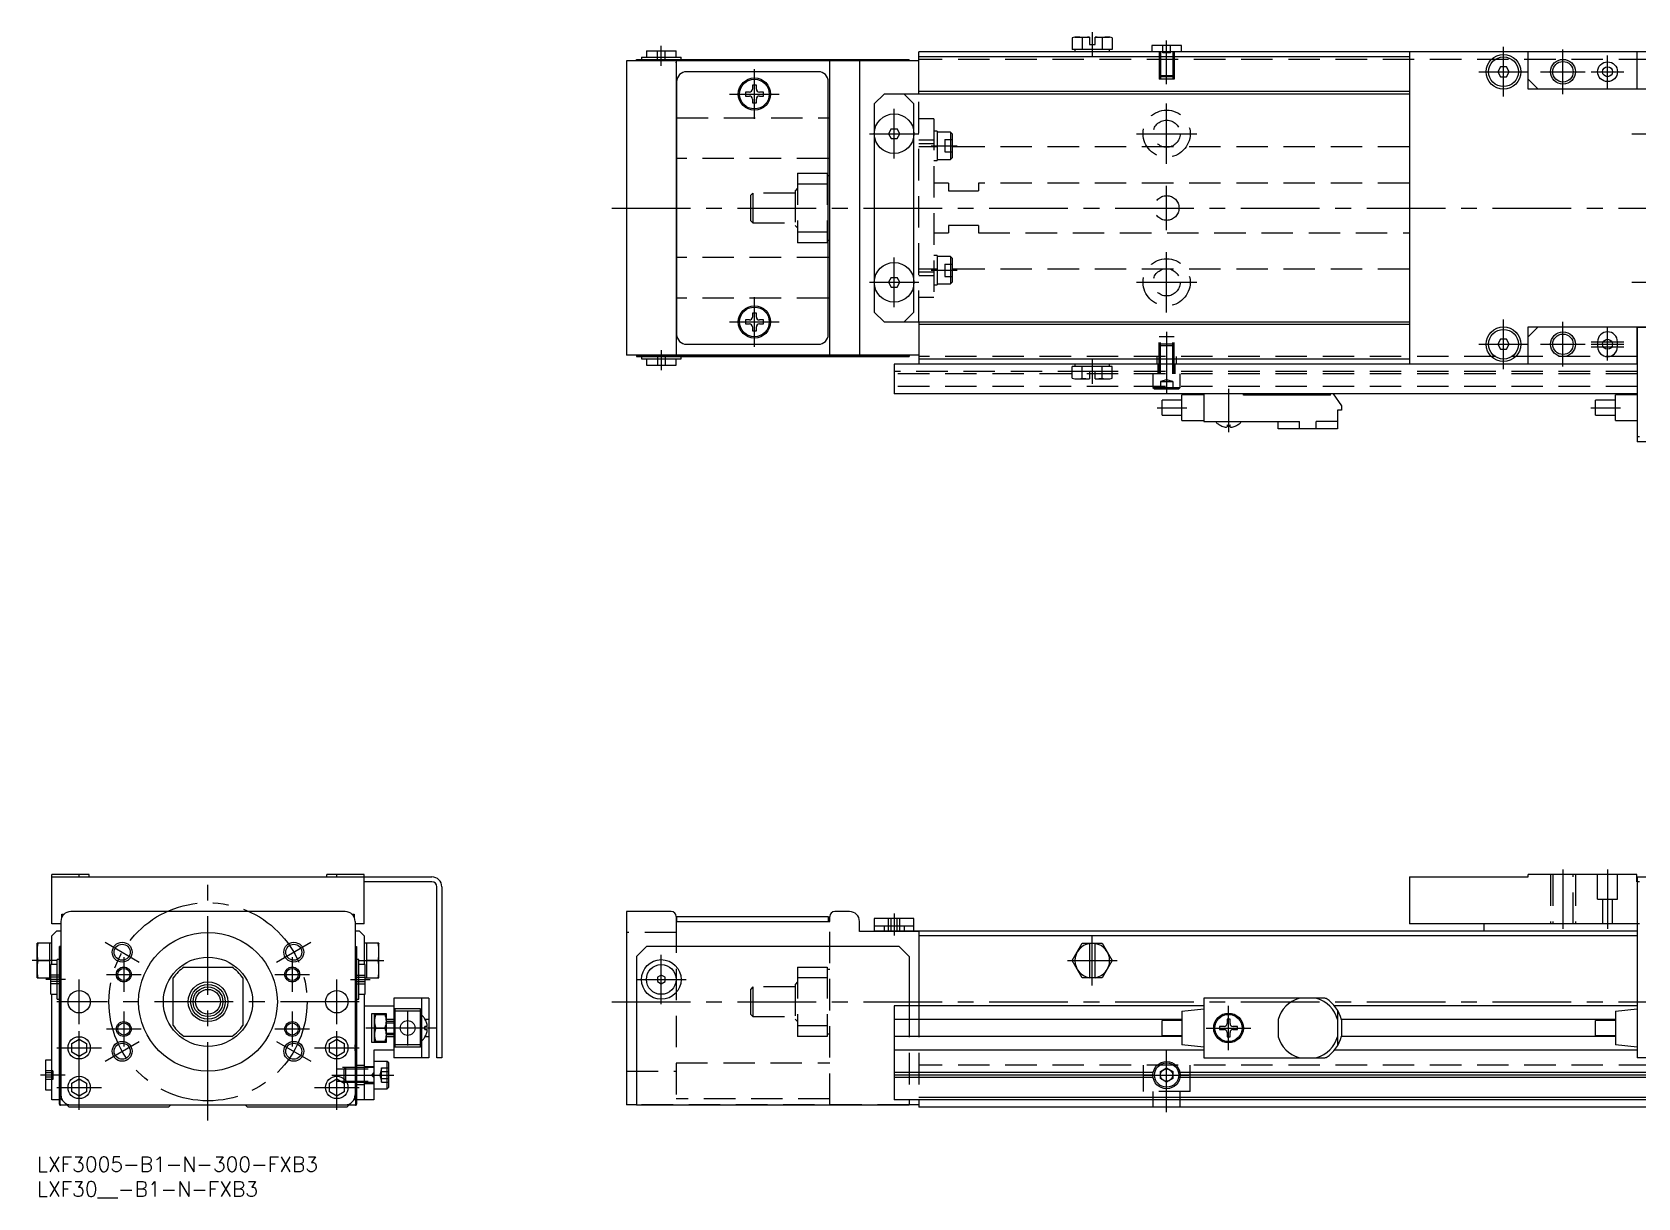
# Model space of a CAD drawing. Extents: x -1 to 611, y -8 to 227.
# Drawn here: x -1 to 323.1, y -8.3 to 227 of the extents above; entities that cross this region are included whole.
import ezdxf

# ---------------------------------------------------------------- set-up
doc = ezdxf.new("R2010")
doc.units = 0
doc.header["$LTSCALE"] = 0.5
doc.linetypes.add('CENTER', pattern=[50.8, 31.75, -6.35, 6.35, -6.35])
doc.linetypes.add('DASHED', pattern=[19.05, 12.7, -6.35])
for name, color, linetype in [('MSM_CENTER', 1, 'CENTER'), ('MSM_CONTINUOUS', 7, 'CONTINUOUS'), ('MSM_DASHED', 4, 'DASHED'), ('MSM_NARROW', 5, 'CONTINUOUS'), ('MSM_PART_NUMBER', 7, 'CONTINUOUS')]:
    doc.layers.add(name, color=color, linetype=linetype)
doc.styles.get("Standard").update_dxf_attribs({"font": 'txt.shx', "height": 1, "bigfont": 'bigfont.shx'})

# ---------------------------------------------------------------- blocks, each defined once
blk = doc.blocks.new('*U125')
at = {"layer": 'MSM_PART_NUMBER'}
blk.add_text('LXF3005-B1-N-300-FXB3', height=3, dxfattribs=at).set_placement((0, -3))
blk = doc.blocks.new('*U126')
at = {"layer": 'MSM_PART_NUMBER'}
blk.add_text('LXF30__-B1-N-FXB3', height=3, dxfattribs=at).set_placement((0, -8))

msp = doc.modelspace()

# ---------------------------------------------------------------- linework, layer by layer
at = {"layer": 'MSM_CENTER'}
for p, q in [((213, 227), (213, 222)), ((126, 220.2), (126, 224.25)), ((228, 216.5), (228, 225.31)), ((296, 214), (296, 224)), ((308, 214.5), (308, 223.5)), ((317, 215.7), (317, 222.3)), ((144.8, 209.5), (144.8, 219.5)), ((291, 219), (301, 219)), ((303.5, 219), (312.5, 219)), ((313.7, 219), (320.3, 219)), ((139.8, 214.5), (149.8, 214.5)), ((173, 201.5), (173, 211.5)), ((228, 200.41), (228, 212.59)), ((168, 206.5), (178, 206.5)), ((221.91, 206.5), (234.09, 206.5)), ((321.91, 206.5), (334.09, 206.5)), ((180.5, 204.06), (185.7, 204.06)), ((228, 187), (228, 196)), ((116, 191.5), (492, 191.5)), ((228, 170.41), (228, 182.59)), ((173, 171.5), (173, 181.5)), ((180.5, 178.94), (185.7, 178.94)), ((168, 176.5), (178, 176.5)), ((221.91, 176.5), (234.09, 176.5)), ((321.91, 176.5), (334.09, 176.5)), ((144.8, 163.5), (144.8, 173.5)), ((296, 159), (296, 169)), ((139.8, 168.5), (149.8, 168.5)), ((228, 166.5), (228, 154)), ((308, 159.5), (308, 168.5)), ((317, 160.7), (317, 167.3)), ((126, 162.8), (126, 158.75)), ((291, 164), (301, 164)), ((303.5, 164), (312.5, 164)), ((313.7, 164.5), (320.3, 164.5)), ((313.7, 164), (320.3, 164)), ((313.7, 163.5), (320.3, 163.5)), ((213, 161), (213, 156.01)), ((240.5, 155), (240.5, 146.27)), ((226.1, 151.2), (232.1, 151.2)), ((313.6, 151.2), (319.6, 151.2)), ((34.5, 7.3), (34.5, 55.3)), ((308, 58), (308, 46)), ((317, 58), (317, 46)), ((173, 49.1), (173, 44.7)), ((13.72, 43.3), (20.64, 39.3)), ((48.36, 39.3), (55.28, 43.3)), ((213, 34.6), (213, 44.6)), ((4, 39.6), (-1, 39.6)), ((17.5, 40.3), (17.5, 33.3)), ((51.5, 40.3), (51.5, 33.3)), ((65, 39.6), (70, 39.6)), ((126, 30.8), (126, 40.8)), ((208, 39.6), (218, 39.6)), ((5.75, 35.8), (1.75, 35.8)), ((8.5, 26.8), (8.5, 35.8)), ((14, 36.8), (21, 36.8)), ((48, 36.8), (55, 36.8)), ((60.5, 26.8), (60.5, 35.8)), ((63.25, 35.8), (67.25, 35.8)), ((121, 35.8), (131, 35.8)), ((65, 31.3), (4, 31.3)), ((17.5, 29.3), (17.5, 22.3)), ((51.5, 29.3), (51.5, 22.3)), ((74.8, 29.5), (74.8, 22.5)), ((116, 31.3), (492, 31.3)), ((240.5, 21.5), (240.5, 30.5)), ((8.5, 9.5), (8.5, 26.5)), ((60.5, 9.5), (60.5, 26.5)), ((80.65, 26), (66.35, 26)), ((236, 26), (245, 26)), ((13.72, 19.3), (20.64, 23.3)), ((14, 25.8), (21, 25.8)), ((48, 25.8), (55, 25.8)), ((48.36, 23.3), (55.28, 19.3)), ((4, 22), (13, 22)), ((56, 22), (65, 22)), ((228, 9), (228, 21.5)), ((5.7, 16.5), (0.7, 16.5)), ((59.5, 16.5), (72, 16.5)), ((223.5, 16.5), (232.5, 16.5)), ((4, 14), (13, 14)), ((56, 14), (65, 14))]:
    msp.add_line(p, q, dxfattribs=at)
msp.add_circle((34.5, 31.3), 20, dxfattribs=at)
at = {"layer": 'MSM_CONTINUOUS'}
for p, q in [((209.5, 226), (208.96, 225.85)), ((208.96, 225.85), (208.96, 223.5)), ((209.5, 226), (212.4, 226)), ((210.98, 225.85), (210.98, 223.5)), ((212.4, 226), (212.4, 224.5)), ((212.4, 224.5), (213.6, 224.5)), ((213.6, 224.5), (213.6, 226)), ((213.6, 226), (216.5, 226)), ((215.02, 225.85), (215.02, 223.5)), ((217.04, 225.85), (216.5, 226)), ((217.04, 225.85), (217.04, 223.5)), ((225, 224.3), (225, 223)), ((231, 224.3), (225, 224.3)), ((231, 223), (231, 224.3)), ((178, 221.2), (119, 221.2)), ((119, 221.2), (119, 161.8)), ((121, 221.2), (121, 221.45)), ((121, 221.45), (176, 221.45)), ((121, 221.35), (176, 221.35)), ((122, 221.95), (130, 221.95)), ((122, 221.95), (122, 221.45)), ((123, 223.25), (129, 223.25)), ((123, 223.25), (123, 221.95)), ((123, 221.35), (123, 221.45)), ((124.4, 221.35), (124.4, 221.2)), ((127.6, 221.2), (127.6, 221.35)), ((129, 221.95), (129, 223.25)), ((129, 221.2), (129, 161.8)), ((130, 221.45), (130, 221.95)), ((160, 161.8), (160, 221.2)), ((166, 221.25), (166, 161.75)), ((174, 221.35), (174, 221.45)), ((176, 221.2), (176, 221.45)), ((478, 223), (178, 223)), ((178, 214.5), (178, 223)), ((277, 222), (178, 222)), ((217.04, 223.5), (208.96, 223.5)), ((209.5, 223.5), (209.5, 223)), ((216.5, 223), (216.5, 223.5)), ((277, 223), (277, 160)), ((301, 215.5), (301, 223)), ((322.9, 223), (322.9, 215.5)), ((157.7, 219), (131.1, 219)), ((295.42, 220), (294.85, 219)), ((294.85, 219), (295.42, 218)), ((296.58, 220), (295.42, 220)), ((295.42, 218), (296.58, 218)), ((297.15, 219), (296.58, 220)), ((296.58, 218), (297.15, 219)), ((303, 215.5), (301, 217.5)), ((129.1, 217), (129.1, 166)), ((143, 214.9), (143, 214.1)), ((143.8, 214.9), (143, 214.9)), ((143, 214.1), (143.8, 214.1)), ((144.4, 216.3), (144.4, 215.5)), ((145.2, 216.3), (144.4, 216.3)), ((145.2, 215.5), (145.2, 216.3)), ((146.6, 214.9), (145.8, 214.9)), ((145.8, 214.1), (146.6, 214.1)), ((146.6, 214.1), (146.6, 214.9)), ((159.7, 166), (159.7, 217)), ((171, 214.5), (169, 212.5)), ((277, 214.5), (171, 214.5)), ((177, 212.5), (175, 214.5)), ((277, 215), (178, 215)), ((355, 215.5), (301, 215.5)), ((144.4, 213.5), (144.4, 212.7)), ((144.4, 212.7), (145.2, 212.7)), ((145.2, 212.7), (145.2, 213.5)), ((169, 212.5), (169, 170.5)), ((177, 170.5), (177, 212.5)), ((129, 209.7), (129.1, 209.7)), ((129, 209.7), (129.1, 209.7)), ((159.7, 209.7), (160, 209.7)), ((159.7, 209.7), (160, 209.7)), ((172.42, 207.5), (171.85, 206.5)), ((172.42, 207.5), (173.58, 207.5)), ((174.15, 206.5), (173.58, 207.5)), ((171.85, 206.5), (172.42, 205.5)), ((172.42, 205.5), (173.58, 205.5)), ((173.58, 205.5), (174.15, 206.5)), ((129.1, 201.5), (129, 201.5)), ((160, 201.5), (159.7, 201.5)), ((160, 198), (159.7, 198)), ((159.7, 185), (160, 185)), ((129.1, 181.5), (129, 181.5)), ((160, 181.5), (159.7, 181.5)), ((172.42, 177.5), (171.85, 176.5)), ((171.85, 176.5), (172.42, 175.5)), ((172.42, 177.5), (173.58, 177.5)), ((172.42, 175.5), (173.58, 175.5)), ((174.15, 176.5), (173.58, 177.5)), ((173.58, 175.5), (174.15, 176.5)), ((129.1, 173.3), (129, 173.3)), ((129.1, 173.3), (129, 173.3)), ((160, 173.3), (159.7, 173.3)), ((160, 173.3), (159.7, 173.3)), ((143, 168.9), (143, 168.1)), ((143.8, 168.9), (143, 168.9)), ((144.4, 170.3), (144.4, 169.5)), ((145.2, 170.3), (144.4, 170.3)), ((145.2, 169.5), (145.2, 170.3)), ((146.6, 168.9), (145.8, 168.9)), ((146.6, 168.1), (146.6, 168.9)), ((169, 170.5), (171, 168.5)), ((175, 168.5), (177, 170.5)), ((143, 168.1), (143.8, 168.1)), ((144.4, 167.5), (144.4, 166.7)), ((144.4, 166.7), (145.2, 166.7)), ((145.2, 166.7), (145.2, 167.5)), ((145.8, 168.1), (146.6, 168.1)), ((171, 168.5), (277, 168.5)), ((178, 168.5), (178, 160)), ((277, 168), (178, 168)), ((301, 165.5), (303, 167.5)), ((301, 167.5), (355, 167.5)), ((301, 160), (301, 167.5)), ((322.9, 167.5), (322.9, 160)), ((323, 167.4), (323, 144.3)), ((333, 167.4), (323, 167.4)), ((131.1, 164), (157.7, 164)), ((295.42, 165), (294.85, 164)), ((294.85, 164), (295.42, 163)), ((296.58, 165), (295.42, 165)), ((295.42, 163), (296.58, 163)), ((297.15, 164), (296.58, 165)), ((296.58, 163), (297.15, 164)), ((315, 164.5), (315, 163.5)), ((319, 163.5), (319, 164.5)), ((178, 161.8), (119, 161.8)), ((121, 161.8), (121, 161.55)), ((121, 161.65), (176, 161.65)), ((121, 161.55), (176, 161.55)), ((122, 161.55), (122, 161.05)), ((122, 161.05), (130, 161.05)), ((123, 161.65), (123, 161.55)), ((123, 161.05), (123, 159.75)), ((123, 159.75), (129, 159.75)), ((124.4, 161.8), (124.4, 161.65)), ((127.6, 161.65), (127.6, 161.8)), ((129, 159.75), (129, 161.05)), ((130, 161.05), (130, 161.55)), ((173, 160), (173, 154)), ((323, 160), (173, 160)), ((174, 161.65), (174, 161.55)), ((176, 161.8), (176, 161.55)), ((277, 161), (178, 161)), ((217.04, 159.5), (208.96, 159.5)), ((208.96, 157.15), (208.96, 159.5)), ((209.5, 160), (209.5, 159.5)), ((210.98, 157.15), (210.98, 159.5)), ((215.02, 157.15), (215.02, 159.5)), ((216.5, 159.5), (216.5, 160)), ((217.04, 157.15), (217.04, 159.5)), ((208.96, 157.15), (209.5, 157)), ((209.5, 157), (212.4, 157)), ((212.4, 158.5), (212.4, 157)), ((213.6, 158.5), (212.4, 158.5)), ((213.6, 157), (213.6, 158.5)), ((213.6, 157), (216.5, 157)), ((216.5, 157), (217.04, 157.15)), ((323, 154), (173, 154)), ((227.1, 149.7), (227.1, 152.7)), ((231.1, 152.7), (227.1, 152.7)), ((235.5, 153.8), (231.1, 153.8)), ((231.1, 148.6), (231.1, 153.8)), ((235.5, 154), (235.5, 148.4)), ((243.5, 153.7), (243.5, 154)), ((261.07, 153.7), (243.5, 153.7)), ((254.55, 153.7), (254.55, 154)), ((261.07, 153.7), (261.07, 154)), ((261.61, 154), (263.3, 151.6)), ((314.6, 149.7), (314.6, 152.7)), ((318.6, 152.7), (314.6, 152.7)), ((323, 153.8), (318.6, 153.8)), ((318.6, 148.6), (318.6, 153.8)), ((227.1, 149.7), (231.1, 149.7)), ((262.5, 150.7), (262.5, 146.9)), ((263.3, 150.7), (262.5, 150.7)), ((263.3, 151.6), (263.3, 150.7)), ((314.6, 149.7), (318.6, 149.7)), ((231.1, 148.6), (235.5, 148.6)), ((235.5, 148.4), (254.82, 148.4)), ((238.7, 147.71), (238.7, 147.7)), ((240.2, 147.71), (240.2, 147.33)), ((240.8, 147.33), (240.8, 147.71)), ((242.3, 147.7), (242.3, 147.71)), ((250.5, 146.9), (250.5, 148.4)), ((262.5, 146.9), (250.5, 146.9)), ((254.82, 146.9), (254.82, 148.4)), ((262.5, 148.4), (258.18, 148.4)), ((258.18, 146.9), (258.18, 148.4)), ((318.6, 148.6), (323, 148.6)), ((333, 144.3), (323, 144.3)), ((3, 47), (3, 57)), ((10.5, 57), (3, 57)), ((3, 56.5), (79.7, 56.5)), ((8.5, 56.5), (8.5, 57)), ((10.5, 56.5), (10.5, 57)), ((66, 57), (58.5, 57)), ((58.5, 56.5), (58.5, 57)), ((60.5, 56.5), (60.5, 57)), ((66, 47), (66, 57)), ((79.7, 55.5), (66, 55.5)), ((277, 56.5), (277, 47)), ((277, 56.5), (301, 56.5)), ((301, 56.5), (301, 57)), ((322.9, 57), (301, 57)), ((322.9, 55.5), (322.9, 57)), ((322.9, 56.5), (333.1, 56.5)), ((322.9, 55.5), (323, 55.5)), ((323, 56.5), (323, 20)), ((80.7, 20), (80.7, 54.5)), ((81.7, 54.5), (81.7, 20)), ((5, 49), (5.48, 49)), ((5, 48.37), (5, 49)), ((62.2, 49.5), (6.8, 49.5)), ((63.52, 49), (64, 49)), ((64, 49), (64, 48.37)), ((128, 49.5), (119, 49.5)), ((119, 49.5), (119, 10.5)), ((164, 49.5), (161, 49.5)), ((4.8, 47), (3, 47)), ((3, 44.6), (4, 45.6)), ((4, 45.6), (4.8, 45.6)), ((4.8, 47.5), (4.8, 12.5)), ((64.2, 47.5), (64.2, 12.5)), ((66, 47), (64.2, 47)), ((64.2, 45.6), (65, 45.6)), ((65, 45.6), (66, 44.6)), ((129, 48.5), (129, 47.5)), ((129, 47.5), (160, 47.5)), ((129.1, 48.5), (129.1, 47.5)), ((129.1, 48.5), (159.7, 48.5)), ((159.7, 48.5), (159.7, 47.5)), ((160, 47.5), (160, 48.5)), ((166, 45.5), (166, 47.5)), ((178, 45.5), (166, 45.5)), ((169, 48.1), (169, 45.5)), ((177, 48.1), (169, 48.1)), ((169, 46.6), (177, 46.6)), ((169, 45.6), (323, 45.6)), ((171, 46.6), (171, 45.5)), ((175, 46.6), (175, 45.6)), ((177, 45.6), (177, 48.1)), ((178, 45.6), (178, 30.5)), ((323, 47), (277, 47)), ((292, 47), (292, 45.6)), ((0, 43.05), (0.01, 43.1)), ((0, 36.15), (0, 43.05)), ((3, 43.1), (0.01, 43.1)), ((2.5, 43.1), (2.5, 36.1)), ((3, 38.8), (3, 44.6)), ((4.55, 10.6), (4.55, 42.45)), ((4.65, 42.45), (4.55, 42.45)), ((4.65, 10.6), (4.65, 42.45)), ((64.35, 10.6), (64.35, 42.45)), ((64.35, 42.45), (64.45, 42.45)), ((64.45, 42.45), (64.45, 10.6)), ((66, 44.6), (66, 38.8)), ((68.99, 43.1), (66, 43.1)), ((66.5, 43.1), (66.5, 36.1)), ((68.99, 43.1), (69, 43.05)), ((69, 36.15), (69, 43.05)), ((121, 40.45), (123, 42.45)), ((174, 42.45), (123, 42.45)), ((174, 42.45), (176, 40.45)), ((323, 44.6), (178, 44.6)), ((208.96, 39.6), (210.98, 43.1)), ((210.98, 43.1), (215.02, 43.1)), ((212.4, 43.1), (212.4, 36.1)), ((213.6, 36.1), (213.6, 43.1)), ((215.02, 43.1), (217.04, 39.6)), ((0.15, 39.6), (2.5, 39.6)), ((4.55, 39.8), (4.05, 39.8)), ((4.05, 31.8), (4.05, 39.8)), ((4.65, 40.45), (4.55, 40.45)), ((64.35, 40.45), (64.45, 40.45)), ((64.95, 39.8), (64.45, 39.8)), ((64.95, 31.8), (64.95, 39.8)), ((68.85, 39.6), (66.5, 39.6)), ((121, 40.45), (121, 10.4)), ((176, 40.45), (176, 30.5)), ((210.98, 36.1), (208.96, 39.6)), ((217.04, 39.6), (215.02, 36.1)), ((0.01, 36.1), (0, 36.15)), ((0.01, 36.1), (2.75, 36.1)), ((4.05, 38.8), (2.75, 38.8)), ((2.75, 32.8), (2.75, 38.8)), ((4.8, 37.4), (4.65, 37.4)), ((27.5, 26.48), (27.5, 36.12)), ((29.68, 38.3), (39.32, 38.3)), ((41.5, 36.12), (41.5, 26.48)), ((64.35, 37.4), (64.2, 37.4)), ((66.25, 38.8), (64.95, 38.8)), ((66.25, 32.8), (66.25, 38.8)), ((66.25, 36.1), (68.99, 36.1)), ((69, 36.15), (68.99, 36.1)), ((126, 36.67), (125.25, 36.23)), ((125.25, 36.23), (125.25, 35.37)), ((126.75, 36.23), (126, 36.67)), ((126.75, 35.37), (126.75, 36.23)), ((215.02, 36.1), (210.98, 36.1)), ((2.75, 32.8), (4.05, 32.8)), ((3, 11.5), (3, 32.8)), ((4.65, 34.2), (4.8, 34.2)), ((4.8, 33.8), (4.65, 33.8)), ((4.7, 32.5), (4.8, 32.6)), ((4.7, 21.2), (4.7, 32.5)), ((64.2, 34.2), (64.35, 34.2)), ((64.35, 33.8), (64.2, 33.8)), ((64.2, 32.6), (64.3, 32.5)), ((64.3, 32.5), (64.3, 21.2)), ((64.95, 32.8), (66.25, 32.8)), ((66, 32.8), (66, 11.5)), ((125.25, 35.37), (126, 34.93)), ((126, 34.93), (126.75, 35.37)), ((4.05, 31.8), (4.55, 31.8)), ((4.5, 31.8), (4.5, 11.5)), ((64.45, 31.8), (64.95, 31.8)), ((64.5, 11.5), (64.5, 31.8)), ((66, 30.5), (72, 30.5)), ((79.1, 32), (72, 32)), ((72, 32), (72, 20)), ((77.4, 29.9), (72.2, 29.9)), ((72.2, 29.9), (72.2, 22.1)), ((77.4, 29.4), (72.2, 29.4)), ((77.4, 22.1), (77.4, 29.9)), ((77.6, 32), (77.6, 20)), ((79.1, 32), (79.1, 20)), ((173, 30.5), (173, 11.5)), ((235.5, 30.5), (173, 30.5)), ((231.1, 29.4), (235.5, 29.9)), ((231.1, 29.4), (231.1, 22.6)), ((235.5, 32), (235.5, 20)), ((259.96, 32), (235.5, 32)), ((323, 30.5), (261.86, 30.5)), ((262.5, 29.61), (262.5, 22.39)), ((318.6, 29.4), (323, 29.9)), ((318.6, 29.4), (318.6, 22.6)), ((67.5, 28.85), (67.5, 23.15)), ((70.5, 28.85), (67.5, 28.85)), ((68.1, 23.25), (68.1, 28.75)), ((68.1, 28.75), (70.5, 28.75)), ((68.35, 26), (70.25, 26)), ((70.5, 23.15), (70.5, 28.85)), ((72, 27.7), (70.5, 27.7)), ((72, 27.3), (70.5, 27.3)), ((78.3, 27.8), (78.29, 27.8)), ((78.67, 26.3), (78.29, 26.3)), ((79.1, 27.75), (78.32, 27.75)), ((231.1, 27.7), (173, 27.7)), ((227.1, 24.5), (227.1, 27.5)), ((231.1, 27.5), (227.1, 27.5)), ((239.6, 26.3), (238.7, 26.3)), ((238.7, 26.3), (238.7, 25.7)), ((240.2, 27.8), (240.2, 26.9)), ((240.8, 27.8), (240.2, 27.8)), ((240.8, 26.9), (240.8, 27.8)), ((242.3, 26.3), (241.4, 26.3)), ((242.3, 25.7), (242.3, 26.3)), ((250.5, 27.75), (250.5, 24.25)), ((318.6, 27.7), (263.29, 27.7)), ((263.3, 27.66), (263.3, 24.34)), ((314.6, 24.5), (314.6, 27.5)), ((318.6, 27.5), (314.6, 27.5)), ((7, 22.87), (8.5, 23.73)), ((7, 21.13), (7, 22.87)), ((8.5, 23.73), (10, 22.87)), ((10, 22.87), (10, 21.13)), ((39.32, 24.3), (29.68, 24.3)), ((59, 22.87), (60.5, 23.73)), ((59, 21.13), (59, 22.87)), ((60.5, 23.73), (62, 22.87)), ((62, 22.87), (62, 21.13)), ((67.5, 23.15), (70.5, 23.15)), ((70.5, 23.25), (68.1, 23.25)), ((70.5, 24.7), (72, 24.7)), ((70.5, 24.3), (72, 24.3)), ((78.29, 25.7), (78.67, 25.7)), ((78.29, 24.2), (78.3, 24.2)), ((79.1, 24.25), (78.32, 24.25)), ((231.1, 24.3), (173, 24.3)), ((227.1, 24.5), (231.1, 24.5)), ((238.7, 25.7), (239.6, 25.7)), ((240.2, 25.1), (240.2, 24.2)), ((240.2, 24.2), (240.8, 24.2)), ((240.8, 24.2), (240.8, 25.1)), ((241.4, 25.7), (242.3, 25.7)), ((318.6, 24.3), (263.29, 24.3)), ((314.6, 24.5), (318.6, 24.5)), ((3, 19.5), (1.7, 19.5)), ((1.7, 19.5), (1.7, 13.5)), ((4.5, 21), (4.55, 21.05)), ((4.65, 21.15), (4.7, 21.2)), ((8.5, 20.27), (7, 21.13)), ((10, 21.13), (8.5, 20.27)), ((60.5, 20.27), (59, 21.13)), ((62, 21.13), (60.5, 20.27)), ((64.3, 21.2), (64.35, 21.15)), ((64.45, 21.05), (64.5, 21)), ((68, 21.5), (68, 11.5)), ((72, 21.5), (68, 21.5)), ((79.1, 20), (72, 20)), ((77.4, 22.6), (72.2, 22.6)), ((77.4, 22.1), (72.2, 22.1)), ((81.7, 20), (80.7, 20)), ((235.5, 21.5), (173, 21.5)), ((235.5, 22.1), (231.1, 22.6)), ((235.5, 20), (259.96, 20)), ((323, 21.5), (261.86, 21.5)), ((323, 22.1), (318.6, 22.6)), ((333, 20), (323, 20)), ((347.46, 20), (323, 20)), ((68, 17), (67.5, 16.5)), ((67.5, 16.5), (68, 16)), ((70.7, 19.25), (68, 19.25)), ((71, 18.95), (70.7, 19.25)), ((70.7, 13.75), (70.7, 19.25)), ((71, 14.05), (71, 18.95)), ((225.3, 17), (173, 17)), ((225.25, 16.5), (173, 16.5)), ((226.75, 17.22), (228, 17.94)), ((226.75, 15.78), (226.75, 17.22)), ((228, 17.94), (229.25, 17.22)), ((229.25, 17.22), (229.25, 15.78)), ((325.3, 17), (230.7, 17)), ((325.25, 16.5), (230.75, 16.5)), ((1.7, 13.5), (3, 13.5)), ((7, 14.87), (8.5, 15.73)), ((7, 13.13), (7, 14.87)), ((8.5, 12.27), (7, 13.13)), ((8.5, 15.73), (10, 14.87)), ((10, 13.13), (8.5, 12.27)), ((10, 14.87), (10, 13.13)), ((59, 14.87), (60.5, 15.73)), ((59, 13.13), (59, 14.87)), ((60.5, 12.27), (59, 13.13)), ((60.5, 15.73), (62, 14.87)), ((62, 13.13), (60.5, 12.27)), ((62, 14.87), (62, 13.13)), ((68, 13.75), (70.7, 13.75)), ((70.7, 13.75), (71, 14.05)), ((225.3, 16), (173, 16)), ((228, 15.06), (226.75, 15.78)), ((229.25, 15.78), (228, 15.06)), ((325.3, 16), (230.7, 16)), ((4.5, 11.5), (3, 11.5)), ((4.55, 11.95), (4.5, 12)), ((5.2, 11.3), (4.65, 11.85)), ((4.75, 10.5), (64.25, 10.5)), ((64.25, 10.4), (4.75, 10.4)), ((6, 10.5), (5.6, 10.9)), ((6.5, 10), (6.1, 10.4)), ((26.5, 10), (6.5, 10)), ((26.9, 10.4), (26.5, 10)), ((42.5, 10), (42.1, 10.4)), ((62.5, 10), (42.5, 10)), ((62.9, 10.4), (62.5, 10)), ((63.4, 10.9), (63, 10.5)), ((64.35, 11.85), (63.8, 11.3)), ((64.5, 12), (64.45, 11.95)), ((68, 11.5), (64.5, 11.5)), ((121, 10.5), (119, 10.5)), ((176, 10.4), (121, 10.4)), ((483, 11.5), (173, 11.5)), ((176, 11.5), (176, 10.4)), ((178, 10.5), (176, 10.5)), ((478, 12), (178, 12)), ((178, 11.5), (178, 10)), ((478, 10), (178, 10))]:
    msp.add_line(p, q, dxfattribs=at)
for centre, radius in [((296, 219), 3.5), ((296, 219), 3), ((308, 219), 2.07), ((317, 219), 2), ((144.8, 214.5), 3.25), ((144.8, 214.5), 3), ((317, 219), 1), ((173, 206.5), 4), ((173, 176.5), 4), ((144.8, 168.5), 3.25), ((144.8, 168.5), 3), ((296, 164), 3.5), ((296, 164), 3), ((308, 164), 2.07), ((317, 164), 1), ((17.18, 41.3), 1.62), ((34.5, 31.3), 14), ((51.82, 41.3), 1.62), ((34.5, 31.3), 9), ((126, 35.8), 4), ((17.5, 36.8), 1.23), ((51.5, 36.8), 1.23), ((126, 35.8), 3), ((8.5, 31.3), 2.25), ((34.5, 31.3), 4), ((34.5, 31.3), 3.5), ((34.5, 31.3), 3), ((34.5, 31.3), 2.5), ((60.5, 31.3), 2.25), ((17.5, 25.8), 1.23), ((51.5, 25.8), 1.23), ((74.8, 26), 1.5), ((240.5, 26), 3), ((240.5, 26), 2.75), ((8.5, 22), 2.25), ((17.18, 21.3), 1.62), ((51.82, 21.3), 1.62), ((60.5, 22), 2.25), ((8.5, 14), 2.25), ((60.5, 14), 2.25), ((228, 16.5), 2.75), ((228, 16.5), 2.45), ((228, 16.5), 1.25)]:
    msp.add_circle(centre, radius, dxfattribs=at)
for centre, radius, start, end in [((210.01, 222.14), 3.86, 90.5738, 105.7691), ((209.93, 222.14), 3.86, 74.2277, 89.4294), ((213.21, 209.49), 16.52, 92.8088, 97.7596), ((212.82, 209.83), 16.17, 82.1877, 87.2439), ((216.07, 222.14), 3.86, 90.5738, 105.7691), ((215.99, 222.14), 3.86, 74.2277, 89.4294), ((128.41, 220.95), 0.59, 335.2344, 357.8086), ((131.1, 217), 2, 90, 180), ((157.7, 217), 2, 0, 90), ((143.8, 215.5), 0.6, 270, 0), ((143.8, 213.5), 0.6, 360, 90), ((145.8, 215.5), 0.6, 180, 270), ((145.8, 213.5), 0.6, 90, 180), ((143.8, 169.5), 0.6, 270, 0), ((145.8, 169.5), 0.6, 180, 270), ((131.1, 166), 2, 180, 270), ((143.8, 167.5), 0.6, 360, 90), ((145.8, 167.5), 0.6, 90, 180), ((157.7, 166), 2, 270, 0), ((317, 164.5), 2, 360, 180), ((317, 163.5), 2, 180, 0), ((210.01, 160.86), 3.86, 254.2309, 269.4262), ((209.93, 160.86), 3.86, 270.5706, 285.7723), ((213.21, 173.51), 16.52, 262.2404, 267.1912), ((212.82, 173.17), 16.17, 272.7561, 277.8123), ((216.07, 160.86), 3.86, 254.2309, 269.4262), ((215.99, 160.86), 3.86, 270.5706, 285.7723), ((238.78, 148.88), 1, 208.9708, 226.5733), ((240.5, 150.7), 3.5, 226.5733, 239.0503), ((240.5, 150.7), 3.49, 238.9233, 255.0431), ((240.08, 149.11), 1.84, 254.7952, 267.5867), ((240.04, 147.48), 0.218, 259.7787, 315.8941), ((240.5, 150.7), 3, 264.264, 275.736), ((240.96, 147.48), 0.218, 224.1059, 280.2213), ((240.92, 149.11), 1.84, 272.4133, 285.2048), ((240.5, 150.7), 3.49, 284.9569, 301.0767), ((240.5, 150.7), 3.5, 300.9497, 313.4267), ((242.22, 148.88), 1, 313.4267, 331.0292), ((79.7, 54.5), 2, 0, 90), ((79.7, 54.5), 1, 0, 90), ((6.8, 47.5), 2, 90, 180), ((62.2, 47.5), 2, 0, 90), ((128, 48.5), 1, 0, 90), ((161, 48.5), 1, 90, 180), ((164, 47.5), 2, 0, 90), ((11.31, 41.29), 11.31, 170.8086, 179.713), ((57.69, 41.29), 11.31, 0.287, 9.1914), ((213, 39.6), 3.5, 99.8709, 260.1291), ((213, 39.6), 3.5, 279.8709, 80.1291), ((11.31, 41.41), 11.31, 180.2886, 189.1898), ((11.31, 37.79), 11.31, 170.8086, 179.713), ((57.69, 41.41), 11.31, 350.8102, 359.7114), ((57.69, 37.79), 11.31, 0.287, 9.1914), ((11.31, 37.91), 11.31, 180.2886, 189.1898), ((34.5, 31.3), 8.5, 124.5603, 145.4397), ((34.5, 31.3), 8.5, 34.5603, 55.4397), ((57.69, 37.91), 11.31, 350.8102, 359.7114), ((256.5, 26), 6.25, 106.9574, 163.7398), ((254.82, 31.5), 0.5, 90, 106.9574), ((258.18, 31.5), 0.5, 73.0426, 90), ((256.5, 26), 6.25, 16.2602, 73.0426), ((259.96, 31.5), 0.5, 57.7958, 90), ((256.5, 26), 7, 13.7291, 57.7958), ((34.5, 31.3), 8.5, 214.5603, 235.4397), ((34.5, 31.3), 8.5, 304.5603, 325.4397), ((72.43, 27.31), 4.33, 160.5961, 179.1478), ((72.41, 27.44), 4.31, 180.8046, 199.4516), ((72.41, 24.56), 4.31, 160.5484, 179.1954), ((66.17, 27.31), 4.33, 0.8522, 19.4039), ((66.19, 27.44), 4.31, 340.5484, 359.1954), ((66.19, 24.56), 4.31, 0.8046, 19.4516), ((77.12, 27.72), 1, 43.4267, 61.0292), ((75.3, 26), 3.5, 30.9497, 43.4267), ((75.3, 26), 3.49, 14.9569, 31.0767), ((75.3, 26), 3, 354.264, 5.736), ((76.89, 26.42), 1.84, 2.4133, 15.2048), ((78.52, 26.46), 0.218, 314.1059, 10.2213), ((239.58, 26.92), 0.62, 271.8048, 358.1952), ((241.42, 26.92), 0.62, 181.8048, 268.1952), ((72.43, 24.69), 4.33, 180.8522, 199.4039), ((66.17, 24.69), 4.33, 340.5961, 359.1478), ((77.12, 24.28), 1, 298.9708, 316.5733), ((75.3, 26), 3.5, 316.5733, 329.0503), ((75.3, 26), 3.49, 328.9233, 345.0431), ((78.52, 25.54), 0.218, 349.7787, 45.8941), ((76.89, 25.58), 1.84, 344.7952, 357.5867), ((239.58, 25.08), 0.62, 1.8048, 88.1952), ((241.42, 25.08), 0.62, 91.8048, 178.1952), ((256.5, 26), 6.25, 196.2602, 253.0426), ((256.5, 26), 6.25, 286.9574, 343.7398), ((256.5, 26), 7, 302.2042, 346.2709), ((8.5, 22), 3.75, 170.6332, 189.3668), ((60.5, 22), 3.75, 350.6332, 9.3668), ((254.82, 20.5), 0.5, 253.0426, 270), ((258.18, 20.5), 0.5, 270, 286.9574), ((259.96, 20.5), 0.5, 270, 302.2042), ((4.2, 16.5), 0.5, 45.573, 53.1301), ((4.2, 16.5), 0.5, 334.1581, 25.8419), ((4.2, 16.5), 0.5, 306.8699, 314.427), ((4.75, 10.6), 0.2, 180, 270), ((4.75, 10.6), 0.1, 180, 270), ((6.8, 12.5), 2, 180, 270), ((62.2, 12.5), 2, 270, 0), ((64.25, 10.6), 0.1, 270, 0), ((64.25, 10.6), 0.2, 270, 360)]:
    msp.add_arc(centre, radius, start, end, dxfattribs=at)
at = {"layer": 'MSM_DASHED'}
for p, q in [((227.25, 222.8), (227.25, 224.3)), ((228, 222.8), (228, 224.3)), ((228.75, 222.8), (228.75, 224.3)), ((124.25, 221.35), (124.25, 221.45)), ((127.6, 221.25), (124.4, 221.25)), ((124.5, 221.45), (124.5, 221.35)), ((125.25, 221.45), (125.25, 223.25)), ((125.25, 221.25), (125.25, 221.35)), ((126, 221.45), (126, 223.25)), ((126, 221.25), (126, 221.35)), ((126.75, 221.45), (126.75, 223.25)), ((126.75, 221.25), (126.75, 221.35)), ((127.5, 221.35), (127.5, 221.45)), ((127.75, 221.35), (127.75, 221.45)), ((478, 221.5), (178, 221.5)), ((226.5, 223), (226.5, 217.5)), ((226.77, 223), (226.77, 217.5)), ((228.75, 222.8), (227.25, 222.8)), ((229.23, 223), (229.23, 217.5)), ((229.5, 223), (229.5, 217.5)), ((226.77, 218), (226.5, 218.27)), ((226.5, 218.27), (229.5, 218.27)), ((229.5, 217.5), (226.5, 217.5)), ((229.23, 218), (226.77, 218)), ((229.23, 218), (229.5, 218.27)), ((178, 168.5), (178, 214.5)), ((129.1, 209.7), (159.7, 209.7)), ((129.1, 209.7), (159.7, 209.7)), ((181, 209.5), (178, 209.5)), ((181, 209.5), (181, 173.5)), ((181, 205.22), (178, 205.22)), ((181, 204.46), (178, 204.46)), ((181.7, 207.01), (181, 207.01)), ((181.7, 207.01), (181.7, 201.11)), ((184.39, 206.81), (181.7, 206.81)), ((183.2, 205.31), (184.7, 205.31)), ((183.2, 205.31), (183.2, 202.81)), ((184.7, 206.5), (184.39, 206.81)), ((184.39, 206.81), (184.39, 201.31)), ((184.7, 206.5), (184.7, 201.62)), ((159.7, 201.5), (129.1, 201.5)), ((277, 203.86), (178, 203.86)), ((181, 201.11), (181.7, 201.11)), ((181.7, 201.31), (184.39, 201.31)), ((183.2, 202.81), (184.7, 202.81)), ((184.39, 201.31), (184.7, 201.62)), ((153.5, 198.5), (159.5, 198.5)), ((153.5, 198.5), (153.5, 184.5)), ((159.5, 198.5), (159.5, 184.5)), ((159.7, 198), (159.5, 198)), ((144.5, 194.5), (144, 194)), ((144.5, 194.5), (144.5, 188.5)), ((153, 194.5), (144.5, 194.5)), ((153.5, 195.5), (153, 195)), ((153, 195), (153, 188)), ((159.5, 196.32), (153.5, 196.32)), ((184, 196.5), (181, 196.5)), ((184, 196.5), (184, 195)), ((184, 195), (190, 195)), ((190, 196.5), (190, 195)), ((277, 196.5), (190, 196.5)), ((144, 194), (144, 189)), ((144, 189), (144.5, 188.5)), ((144.5, 188.5), (153, 188.5)), ((153, 188), (153.5, 187.5)), ((190, 188), (184, 188)), ((184, 188), (184, 186.5)), ((190, 188), (190, 186.5)), ((153.5, 186.68), (159.5, 186.68)), ((159.5, 185), (159.7, 185)), ((181, 186.5), (184, 186.5)), ((190, 186.5), (277, 186.5)), ((159.5, 184.5), (153.5, 184.5)), ((181.7, 181.89), (181, 181.89)), ((181.7, 181.89), (181.7, 175.99)), ((184.39, 181.69), (181.7, 181.69)), ((184.39, 181.69), (184.39, 176.19)), ((184.7, 181.38), (184.39, 181.69)), ((159.7, 181.5), (129.1, 181.5)), ((277, 179.14), (178, 179.14)), ((181, 178.54), (178, 178.54)), ((183.2, 180.19), (184.7, 180.19)), ((183.2, 180.19), (183.2, 177.69)), ((183.2, 178.94), (184.7, 178.94)), ((184.7, 181.38), (184.7, 176.5)), ((181, 177.78), (178, 177.78)), ((181, 175.99), (181.7, 175.99)), ((181.7, 176.19), (184.39, 176.19)), ((183.2, 177.69), (184.7, 177.69)), ((184.39, 176.19), (184.7, 176.5)), ((159.7, 173.3), (129.1, 173.3)), ((159.7, 173.3), (129.1, 173.3)), ((178, 173.5), (181, 173.5)), ((226.5, 158), (226.5, 165.5)), ((229.5, 165.5), (226.5, 165.5)), ((226.77, 158), (226.77, 165.5)), ((229.23, 158), (229.23, 165.5)), ((229.5, 158), (229.5, 165.5)), ((226.77, 164), (226.5, 163.73)), ((226.5, 163.73), (229.5, 163.73)), ((229.23, 164), (226.77, 164)), ((229.23, 164), (229.5, 163.73)), ((125.25, 161.55), (125.25, 159.75)), ((126, 161.75), (126, 161.65)), ((126, 161.55), (126, 159.75)), ((126.75, 161.55), (126.75, 159.75)), ((323, 161.5), (178, 161.5)), ((226, 161.5), (226, 160)), ((226.25, 160), (226.25, 158)), ((229.75, 158), (229.75, 160)), ((230, 160), (230, 161.5)), ((212.4, 158.5), (173, 158.5)), ((323, 158), (173, 158)), ((323, 158.5), (213.6, 158.5)), ((225.25, 158), (225.25, 155.3)), ((228, 156.83), (226.75, 156.5)), ((226.75, 156.5), (226.75, 155)), ((226.75, 156.5), (229.25, 156.5)), ((229.25, 156.5), (228, 156.83)), ((228, 156.5), (228, 155)), ((229.25, 156.5), (229.25, 155)), ((230.75, 155.3), (230.75, 158)), ((323, 155.5), (173, 155.5)), ((225.25, 155.3), (225.55, 155)), ((225.25, 155.3), (230.75, 155.3)), ((225.55, 155), (230.45, 155)), ((230.45, 155), (230.75, 155.3)), ((333, 145.3), (323, 145.3)), ((305.5, 57), (305.5, 47)), ((305.93, 57), (305.93, 47)), ((310.07, 47), (310.07, 57)), ((310.5, 57), (310.5, 47)), ((315, 52), (315, 57)), ((319, 52), (319, 57)), ((333, 55.5), (323, 55.5)), ((315, 52), (319, 52)), ((316, 52), (316, 47)), ((318, 47), (318, 52)), ((129, 47.5), (129, 10.5)), ((160, 10.5), (160, 47.5)), ((171.85, 45.6), (171.85, 48.1)), ((172.42, 45.6), (172.42, 48.1)), ((173.58, 45.6), (173.58, 48.1)), ((174.15, 45.6), (174.15, 48.1)), ((333, 47), (323, 47)), ((129, 45.3), (119, 45.3)), ((4.75, 36.67), (2.75, 36.67)), ((4.75, 36.23), (2.75, 36.23)), ((4.75, 36.67), (4.75, 34.93)), ((64.25, 36.67), (66.25, 36.67)), ((64.25, 36.67), (64.25, 34.93)), ((64.25, 36.23), (66.25, 36.23)), ((153.5, 38.3), (159.5, 38.3)), ((153.5, 38.3), (153.5, 24.3)), ((159.5, 36.12), (153.5, 36.12)), ((159.5, 38.3), (159.5, 24.3)), ((160, 37.8), (159.5, 37.8)), ((4.75, 35.37), (2.75, 35.37)), ((4.75, 34.93), (2.75, 34.93)), ((64.25, 35.37), (66.25, 35.37)), ((64.25, 34.93), (66.25, 34.93)), ((144.5, 34.3), (144, 33.8)), ((144, 33.8), (144, 28.8)), ((153, 34.3), (144.5, 34.3)), ((144.5, 34.3), (144.5, 28.3)), ((153.5, 35.3), (153, 34.8)), ((153, 34.8), (153, 27.8)), ((176, 30.5), (176, 11.5)), ((178, 30.5), (178, 11.5)), ((144, 28.8), (144.5, 28.3)), ((144.5, 28.3), (153, 28.3)), ((153, 27.8), (153.5, 27.3)), ((153.5, 26.48), (159.5, 26.48)), ((159.5, 24.3), (153.5, 24.3)), ((159.5, 24.8), (160, 24.8)), ((3.2, 17.37), (1.7, 17.37)), ((3.2, 16.93), (1.7, 16.93)), ((3.2, 17.37), (3.2, 15.63)), ((68, 18), (60.5, 18)), ((60.5, 15), (60.5, 18)), ((60.5, 17.73), (68, 17.73)), ((62, 17.73), (62.27, 18)), ((62, 15.27), (62, 17.73)), ((62.27, 18), (62.27, 15)), ((64.5, 18.5), (66, 18.5)), ((66, 18.25), (68, 18.25)), ((69.5, 17.75), (69.17, 16.5)), ((69.17, 16.5), (69.5, 15.25)), ((69.5, 17.94), (71, 17.94)), ((69.5, 15.06), (69.5, 17.94)), ((69.5, 17.22), (71, 17.22)), ((119, 17.3), (129, 17.3)), ((129, 18.94), (160, 18.94)), ((478, 18.5), (178, 18.5)), ((223.25, 18.5), (223.25, 13.2)), ((232.75, 13.2), (232.75, 18.5)), ((3.2, 16.07), (1.7, 16.07)), ((3.2, 15.63), (1.7, 15.63)), ((60.5, 15.27), (68, 15.27)), ((68, 15), (60.5, 15)), ((62, 15.27), (62.27, 15)), ((66, 14.5), (64.5, 14.5)), ((68, 14.75), (66, 14.75)), ((69.5, 15.78), (71, 15.78)), ((69.5, 15.06), (71, 15.06)), ((232.75, 13.2), (223.25, 13.2)), ((225.25, 13.2), (225.25, 10)), ((230.75, 10), (230.75, 13.2)), ((176, 10.5), (121, 10.5)), ((160, 11.7), (129, 11.7))]:
    msp.add_line(p, q, dxfattribs=at)
for centre, radius in [((228, 206.5), 4.75), ((228, 206.5), 2.75), ((228, 191.5), 2.5), ((228, 176.5), 4.75), ((228, 176.5), 2.75)]:
    msp.add_circle(centre, radius, dxfattribs=at)
at = {"layer": 'MSM_NARROW'}
for p, q in [((70.5, 27.06), (72, 27.06)), ((70.5, 24.94), (72, 24.94))]:
    msp.add_line(p, q, dxfattribs=at)
for centre, radius in [((308, 219), 2.5), ((308, 164), 2.5), ((17.18, 41.3), 2), ((51.82, 41.3), 2), ((17.5, 36.8), 1.5), ((51.5, 36.8), 1.5), ((17.5, 25.8), 1.5), ((51.5, 25.8), 1.5), ((17.18, 21.3), 2), ((51.82, 21.3), 2)]:
    msp.add_circle(centre, radius, dxfattribs=at)

# ---------------------------------------------------------------- block references
at = {"layer": 'MSM_CONTINUOUS'}
for name in ['*U125', '*U126']:
    msp.add_blockref(name, (0, 0), dxfattribs=at)

doc.saveas('drawing.dxf')
